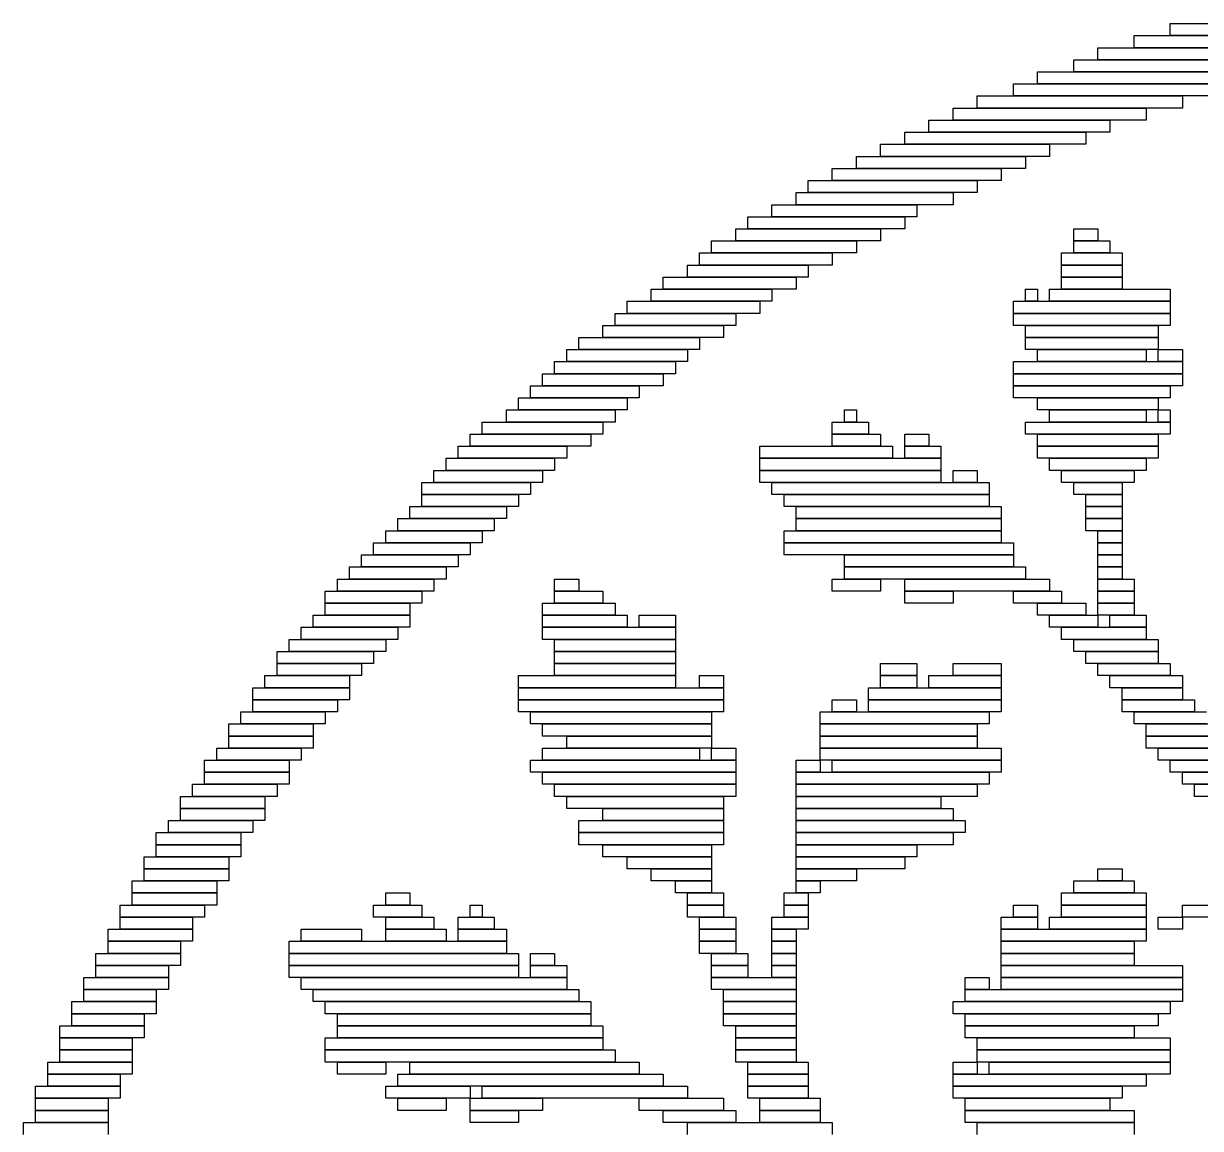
# Model space of a CAD drawing. Extents: x 28 to 995, y 169 to 891.
# Drawn here: x 375 to 472.5, y 370.5 to 462 of the extents above; entities that cross this region are included whole.
import ezdxf

# ---------------------------------------------------------------- set-up
doc = ezdxf.new("R2010")
doc.units = 0

msp = doc.modelspace()

# ---------------------------------------------------------------- linework, layer by layer
for p, q in [((470, 462), (505, 462)), ((470, 461), (470, 462)), ((467, 461), (494, 461)), ((467, 460), (467, 461)), ((505, 461), (470, 461)), ((464, 460), (488, 460)), ((464, 459), (464, 460)), ((494, 460), (467, 460)), ((462, 459), (483, 459)), ((462, 458), (462, 459)), ((488, 459), (464, 459)), ((459, 458), (479, 458)), ((459, 457), (459, 458)), ((483, 458), (462, 458)), ((457, 457), (475, 457)), ((457, 456), (457, 457)), ((479, 457), (459, 457)), ((454, 456), (471, 456)), ((454, 455), (454, 456)), ((475, 456), (457, 456)), ((471, 456), (471, 455)), ((452, 455), (468, 455)), ((452, 454), (452, 455)), ((471, 455), (454, 455)), ((468, 455), (468, 454)), ((450, 454), (465, 454)), ((450, 453), (450, 454)), ((468, 454), (452, 454)), ((465, 454), (465, 453)), ((448, 453), (463, 453)), ((448, 452), (448, 453)), ((465, 453), (450, 453)), ((463, 453), (463, 452)), ((446, 452), (460, 452)), ((446, 451), (446, 452)), ((463, 452), (448, 452)), ((460, 452), (460, 451)), ((444, 451), (458, 451)), ((444, 450), (444, 451)), ((460, 451), (446, 451)), ((458, 451), (458, 450)), ((442, 450), (456, 450)), ((442, 449), (442, 450)), ((458, 450), (444, 450)), ((456, 450), (456, 449)), ((440, 449), (454, 449)), ((440, 448), (440, 449)), ((456, 449), (442, 449)), ((454, 449), (454, 448)), ((439, 448), (452, 448)), ((439, 447), (439, 448)), ((454, 448), (440, 448)), ((452, 448), (452, 447)), ((437, 447), (449, 447)), ((437, 446), (437, 447)), ((452, 447), (439, 447)), ((449, 447), (449, 446)), ((435, 446), (448, 446)), ((435, 445), (435, 446)), ((449, 446), (437, 446)), ((448, 446), (448, 445)), ((434, 445), (446, 445)), ((434, 444), (434, 445)), ((448, 445), (435, 445)), ((446, 445), (446, 444)), ((462, 445), (464, 445)), ((462, 444), (462, 445)), ((464, 445), (464, 444)), ((432, 444), (444, 444)), ((432, 443), (432, 444)), ((446, 444), (434, 444)), ((444, 444), (444, 443)), ((464, 444), (462, 444)), ((462, 444), (465, 444)), ((462, 443), (462, 444)), ((465, 444), (465, 443)), ((431, 443), (442, 443)), ((431, 442), (431, 443)), ((444, 443), (432, 443)), ((442, 443), (442, 442)), ((461, 443), (466, 443)), ((461, 442), (461, 443)), ((465, 443), (462, 443)), ((466, 443), (466, 442)), ((430, 442), (440, 442)), ((430, 441), (430, 442)), ((442, 442), (431, 442)), ((440, 442), (440, 441)), ((466, 442), (461, 442)), ((461, 442), (466, 442)), ((461, 441), (461, 442)), ((466, 442), (466, 441)), ((428, 441), (439, 441)), ((428, 440), (428, 441)), ((440, 441), (430, 441)), ((439, 441), (439, 440)), ((466, 441), (461, 441)), ((461, 441), (466, 441)), ((461, 440), (461, 441)), ((466, 441), (466, 440)), ((427, 440), (437, 440)), ((427, 439), (427, 440)), ((439, 440), (428, 440)), ((437, 440), (437, 439)), ((458, 440), (459, 440)), ((458, 439), (458, 440)), ((459, 440), (459, 439)), ((460, 440), (470, 440)), ((460, 439), (460, 440)), ((466, 440), (461, 440)), ((470, 440), (470, 439)), ((425, 439), (436, 439)), ((425, 438), (425, 439)), ((437, 439), (427, 439)), ((436, 439), (436, 438)), ((457, 439), (470, 439)), ((457, 438), (457, 439)), ((459, 439), (458, 439)), ((470, 439), (460, 439)), ((470, 439), (470, 438)), ((424, 438), (434, 438)), ((424, 437), (424, 438)), ((436, 438), (425, 438)), ((434, 438), (434, 437)), ((470, 438), (457, 438)), ((457, 438), (470, 438)), ((457, 437), (457, 438)), ((470, 438), (470, 437)), ((423, 437), (433, 437)), ((423, 436), (423, 437)), ((434, 437), (424, 437)), ((433, 437), (433, 436)), ((470, 437), (457, 437)), ((458, 437), (469, 437)), ((458, 436), (458, 437)), ((469, 437), (469, 436)), ((421, 436), (431, 436)), ((421, 435), (421, 436)), ((433, 436), (423, 436)), ((431, 436), (431, 435)), ((469, 436), (458, 436)), ((458, 436), (469, 436)), ((458, 435), (458, 436)), ((469, 436), (469, 435)), ((420, 435), (430, 435)), ((420, 434), (420, 435)), ((431, 435), (421, 435)), ((430, 435), (430, 434)), ((469, 435), (458, 435)), ((459, 435), (468, 435)), ((459, 434), (459, 435)), ((468, 435), (468, 434)), ((469, 435), (471, 435)), ((469, 434), (469, 435)), ((471, 435), (471, 434)), ((419, 434), (429, 434)), ((419, 433), (419, 434)), ((430, 434), (420, 434)), ((429, 434), (429, 433)), ((457, 434), (471, 434)), ((457, 433), (457, 434)), ((468, 434), (459, 434)), ((471, 434), (469, 434)), ((471, 434), (471, 433)), ((418, 433), (428, 433)), ((418, 432), (418, 433)), ((429, 433), (419, 433)), ((428, 433), (428, 432)), ((471, 433), (457, 433)), ((457, 433), (471, 433)), ((457, 432), (457, 433)), ((471, 433), (471, 432)), ((417, 432), (426, 432)), ((417, 431), (417, 432)), ((428, 432), (418, 432)), ((426, 432), (426, 431)), ((471, 432), (457, 432)), ((457, 432), (470, 432)), ((457, 431), (457, 432)), ((470, 432), (470, 431)), ((416, 431), (425, 431)), ((416, 430), (416, 431)), ((426, 431), (417, 431)), ((425, 431), (425, 430)), ((470, 431), (457, 431)), ((459, 431), (469, 431)), ((459, 430), (459, 431)), ((469, 431), (469, 430)), ((415, 430), (424, 430)), ((415, 429), (415, 430)), ((425, 430), (416, 430)), ((424, 430), (424, 429)), ((443, 430), (444, 430)), ((443, 429), (443, 430)), ((444, 430), (444, 429)), ((469, 430), (459, 430)), ((460, 430), (468, 430)), ((460, 429), (460, 430)), ((468, 430), (468, 429)), ((469, 430), (470, 430)), ((469, 429), (469, 430)), ((470, 430), (470, 429)), ((413, 429), (423, 429)), ((413, 428), (413, 429)), ((424, 429), (415, 429)), ((423, 429), (423, 428)), ((442, 429), (445, 429)), ((442, 428), (442, 429)), ((444, 429), (443, 429)), ((445, 429), (445, 428)), ((458, 429), (470, 429)), ((458, 428), (458, 429)), ((468, 429), (460, 429)), ((470, 429), (469, 429)), ((470, 429), (470, 428)), ((412, 428), (422, 428)), ((412, 427), (412, 428)), ((423, 428), (413, 428)), ((422, 428), (422, 427)), ((445, 428), (442, 428)), ((442, 428), (446, 428)), ((442, 427), (442, 428)), ((446, 428), (446, 427)), ((448, 428), (450, 428)), ((448, 427), (448, 428)), ((450, 428), (450, 427)), ((470, 428), (458, 428)), ((459, 428), (469, 428)), ((459, 427), (459, 428)), ((469, 428), (469, 427)), ((411, 427), (420, 427)), ((411, 426), (411, 427)), ((422, 427), (412, 427)), ((420, 427), (420, 426)), ((436, 427), (447, 427)), ((436, 426), (436, 427)), ((446, 427), (442, 427)), ((447, 427), (447, 426)), ((450, 427), (448, 427)), ((448, 427), (451, 427)), ((448, 426), (448, 427)), ((451, 427), (451, 426)), ((469, 427), (459, 427)), ((459, 427), (469, 427)), ((459, 426), (459, 427)), ((469, 427), (469, 426)), ((410, 426), (419, 426)), ((410, 425), (410, 426)), ((420, 426), (411, 426)), ((419, 426), (419, 425)), ((447, 426), (436, 426)), ((436, 426), (451, 426)), ((436, 425), (436, 426)), ((451, 426), (448, 426)), ((451, 426), (451, 425)), ((469, 426), (459, 426)), ((460, 426), (468, 426)), ((460, 425), (460, 426)), ((468, 426), (468, 425)), ((409, 425), (418, 425)), ((409, 424), (409, 425)), ((419, 425), (410, 425)), ((418, 425), (418, 424)), ((451, 425), (436, 425)), ((436, 425), (451, 425)), ((436, 424), (436, 425)), ((451, 425), (451, 424)), ((452, 425), (454, 425)), ((452, 424), (452, 425)), ((454, 425), (454, 424)), ((468, 425), (460, 425)), ((461, 425), (467, 425)), ((461, 424), (461, 425)), ((467, 425), (467, 424)), ((408, 424), (417, 424)), ((408, 423), (408, 424)), ((418, 424), (409, 424)), ((417, 424), (417, 423)), ((451, 424), (436, 424)), ((437, 424), (455, 424)), ((437, 423), (437, 424)), ((454, 424), (452, 424)), ((455, 424), (455, 423)), ((467, 424), (461, 424)), ((462, 424), (466, 424)), ((462, 423), (462, 424)), ((466, 424), (466, 423)), ((417, 423), (408, 423)), ((408, 423), (416, 423)), ((408, 422), (408, 423)), ((416, 423), (416, 422)), ((455, 423), (437, 423)), ((438, 423), (455, 423)), ((438, 422), (438, 423)), ((455, 423), (455, 422)), ((466, 423), (462, 423)), ((463, 423), (466, 423)), ((463, 422), (463, 423)), ((466, 423), (466, 422)), ((407, 422), (415, 422)), ((407, 421), (407, 422)), ((416, 422), (408, 422)), ((415, 422), (415, 421)), ((455, 422), (438, 422)), ((439, 422), (456, 422)), ((439, 421), (439, 422)), ((456, 422), (456, 421)), ((466, 422), (463, 422)), ((463, 422), (466, 422)), ((463, 421), (463, 422)), ((466, 422), (466, 421)), ((406, 421), (414, 421)), ((406, 420), (406, 421)), ((415, 421), (407, 421)), ((414, 421), (414, 420)), ((456, 421), (439, 421)), ((439, 421), (456, 421)), ((439, 420), (439, 421)), ((456, 421), (456, 420)), ((466, 421), (463, 421)), ((463, 421), (466, 421)), ((463, 420), (463, 421)), ((466, 421), (466, 420)), ((405, 420), (413, 420)), ((405, 419), (405, 420)), ((414, 420), (406, 420)), ((413, 420), (413, 419)), ((438, 420), (456, 420)), ((438, 419), (438, 420)), ((456, 420), (439, 420)), ((456, 420), (456, 419)), ((466, 420), (463, 420)), ((464, 420), (466, 420)), ((464, 419), (464, 420)), ((466, 420), (466, 419)), ((404, 419), (412, 419)), ((404, 418), (404, 419)), ((413, 419), (405, 419)), ((412, 419), (412, 418)), ((456, 419), (438, 419)), ((438, 419), (457, 419)), ((438, 418), (438, 419)), ((457, 419), (457, 418)), ((466, 419), (464, 419)), ((464, 419), (466, 419)), ((464, 418), (464, 419)), ((466, 419), (466, 418)), ((403, 418), (411, 418)), ((403, 417), (403, 418)), ((412, 418), (404, 418)), ((411, 418), (411, 417)), ((457, 418), (438, 418)), ((443, 418), (457, 418)), ((443, 417), (443, 418)), ((457, 418), (457, 417)), ((466, 418), (464, 418)), ((464, 418), (466, 418)), ((464, 417), (464, 418)), ((466, 418), (466, 417)), ((402, 417), (410, 417)), ((402, 416), (402, 417)), ((411, 417), (403, 417)), ((410, 417), (410, 416)), ((457, 417), (443, 417)), ((443, 417), (458, 417)), ((443, 416), (443, 417)), ((458, 417), (458, 416)), ((466, 417), (464, 417)), ((464, 417), (466, 417)), ((464, 416), (464, 417)), ((466, 417), (466, 416)), ((401, 416), (409, 416)), ((401, 415), (401, 416)), ((410, 416), (402, 416)), ((409, 416), (409, 415)), ((419, 416), (421, 416)), ((419, 415), (419, 416)), ((421, 416), (421, 415)), ((442, 416), (446, 416)), ((442, 415), (442, 416)), ((458, 416), (443, 416)), ((446, 416), (446, 415)), ((448, 416), (460, 416)), ((448, 415), (448, 416)), ((460, 416), (460, 415)), ((466, 416), (464, 416)), ((464, 416), (467, 416)), ((464, 415), (464, 416)), ((467, 416), (467, 415)), ((400, 415), (408, 415)), ((400, 414), (400, 415)), ((409, 415), (401, 415)), ((408, 415), (408, 414)), ((421, 415), (419, 415)), ((419, 415), (423, 415)), ((419, 414), (419, 415)), ((423, 415), (423, 414)), ((446, 415), (442, 415)), ((460, 415), (448, 415)), ((448, 415), (452, 415)), ((448, 414), (448, 415)), ((452, 415), (452, 414)), ((457, 415), (461, 415)), ((457, 414), (457, 415)), ((461, 415), (461, 414)), ((467, 415), (464, 415)), ((464, 415), (467, 415)), ((464, 414), (464, 415)), ((467, 415), (467, 414)), ((408, 414), (400, 414)), ((400, 414), (407, 414)), ((400, 413), (400, 414)), ((407, 414), (407, 413)), ((418, 414), (424, 414)), ((418, 413), (418, 414)), ((423, 414), (419, 414)), ((424, 414), (424, 413)), ((452, 414), (448, 414)), ((461, 414), (457, 414)), ((459, 414), (463, 414)), ((459, 413), (459, 414)), ((463, 414), (463, 413)), ((467, 414), (464, 414)), ((464, 414), (467, 414)), ((464, 413), (464, 414)), ((467, 414), (467, 413)), ((399, 413), (407, 413)), ((399, 412), (399, 413)), ((407, 413), (400, 413)), ((407, 413), (407, 412)), ((424, 413), (418, 413)), ((418, 413), (425, 413)), ((418, 412), (418, 413)), ((425, 413), (425, 412)), ((426, 413), (429, 413)), ((426, 412), (426, 413)), ((429, 413), (429, 412)), ((463, 413), (459, 413)), ((460, 413), (464, 413)), ((460, 412), (460, 413)), ((467, 413), (464, 413)), ((464, 413), (464, 412)), ((465, 413), (468, 413)), ((465, 412), (465, 413)), ((468, 413), (468, 412)), ((398, 412), (406, 412)), ((398, 411), (398, 412)), ((407, 412), (399, 412)), ((406, 412), (406, 411)), ((425, 412), (418, 412)), ((418, 412), (429, 412)), ((418, 411), (418, 412)), ((429, 412), (426, 412)), ((429, 412), (429, 411)), ((464, 412), (460, 412)), ((461, 412), (468, 412)), ((461, 411), (461, 412)), ((468, 412), (465, 412)), ((468, 412), (468, 411)), ((397, 411), (405, 411)), ((397, 410), (397, 411)), ((406, 411), (398, 411)), ((405, 411), (405, 410)), ((429, 411), (418, 411)), ((419, 411), (429, 411)), ((419, 410), (419, 411)), ((429, 411), (429, 410)), ((468, 411), (461, 411)), ((462, 411), (469, 411)), ((462, 410), (462, 411)), ((469, 411), (469, 410)), ((396, 410), (404, 410)), ((396, 409), (396, 410)), ((405, 410), (397, 410)), ((404, 410), (404, 409)), ((429, 410), (419, 410)), ((419, 410), (429, 410)), ((419, 409), (419, 410)), ((429, 410), (429, 409)), ((469, 410), (462, 410)), ((463, 410), (469, 410)), ((463, 409), (463, 410)), ((469, 410), (469, 409)), ((404, 409), (396, 409)), ((396, 409), (403, 409)), ((396, 408), (396, 409)), ((403, 409), (403, 408)), ((429, 409), (419, 409)), ((419, 409), (429, 409)), ((419, 408), (419, 409)), ((429, 409), (429, 408)), ((446, 409), (449, 409)), ((446, 408), (446, 409)), ((449, 409), (449, 408)), ((452, 409), (456, 409)), ((452, 408), (452, 409)), ((456, 409), (456, 408)), ((469, 409), (463, 409)), ((464, 409), (470, 409)), ((464, 408), (464, 409)), ((470, 409), (470, 408)), ((395, 408), (402, 408)), ((395, 407), (395, 408)), ((403, 408), (396, 408)), ((402, 408), (402, 407)), ((416, 408), (429, 408)), ((416, 407), (416, 408)), ((429, 408), (419, 408)), ((429, 408), (429, 407)), ((431, 408), (433, 408)), ((431, 407), (431, 408)), ((433, 408), (433, 407)), ((449, 408), (446, 408)), ((446, 408), (449, 408)), ((446, 407), (446, 408)), ((449, 408), (449, 407)), ((450, 408), (456, 408)), ((450, 407), (450, 408)), ((456, 408), (452, 408)), ((456, 408), (456, 407)), ((470, 408), (464, 408)), ((465, 408), (471, 408)), ((465, 407), (465, 408)), ((471, 408), (471, 407)), ((394, 407), (402, 407)), ((394, 406), (394, 407)), ((402, 407), (395, 407)), ((402, 407), (402, 406)), ((429, 407), (416, 407)), ((416, 407), (433, 407)), ((416, 406), (416, 407)), ((433, 407), (431, 407)), ((433, 407), (433, 406)), ((445, 407), (456, 407)), ((445, 406), (445, 407)), ((449, 407), (446, 407)), ((456, 407), (450, 407)), ((456, 407), (456, 406)), ((471, 407), (465, 407)), ((466, 407), (471, 407)), ((466, 406), (466, 407)), ((471, 407), (471, 406)), ((402, 406), (394, 406)), ((394, 406), (401, 406)), ((394, 405), (394, 406)), ((401, 406), (401, 405)), ((433, 406), (416, 406)), ((416, 406), (433, 406)), ((416, 405), (416, 406)), ((433, 406), (433, 405)), ((442, 406), (444, 406)), ((442, 405), (442, 406)), ((444, 406), (444, 405)), ((456, 406), (445, 406)), ((445, 406), (456, 406)), ((445, 405), (445, 406)), ((456, 406), (456, 405)), ((471, 406), (466, 406)), ((466, 406), (472, 406)), ((466, 405), (466, 406)), ((472, 406), (472, 405)), ((393, 405), (400, 405)), ((393, 404), (393, 405)), ((401, 405), (394, 405)), ((400, 405), (400, 404)), ((433, 405), (416, 405)), ((417, 405), (432, 405)), ((417, 404), (417, 405)), ((432, 405), (432, 404)), ((441, 405), (455, 405)), ((441, 404), (441, 405)), ((444, 405), (442, 405)), ((456, 405), (445, 405)), ((455, 405), (455, 404)), ((472, 405), (466, 405)), ((467, 405), (473, 405)), ((467, 404), (467, 405)), ((392, 404), (399, 404)), ((392, 403), (392, 404)), ((400, 404), (393, 404)), ((399, 404), (399, 403)), ((432, 404), (417, 404)), ((418, 404), (432, 404)), ((418, 403), (418, 404)), ((432, 404), (432, 403)), ((455, 404), (441, 404)), ((441, 404), (454, 404)), ((441, 403), (441, 404)), ((454, 404), (454, 403)), ((473, 404), (467, 404)), ((468, 404), (474, 404)), ((468, 403), (468, 404)), ((399, 403), (392, 403)), ((392, 403), (399, 403)), ((392, 402), (392, 403)), ((399, 403), (399, 402)), ((432, 403), (418, 403)), ((420, 403), (432, 403)), ((420, 402), (420, 403)), ((432, 403), (432, 402)), ((454, 403), (441, 403)), ((441, 403), (454, 403)), ((441, 402), (441, 403)), ((454, 403), (454, 402)), ((474, 403), (468, 403)), ((468, 403), (475, 403)), ((468, 402), (468, 403)), ((391, 402), (398, 402)), ((391, 401), (391, 402)), ((399, 402), (392, 402)), ((398, 402), (398, 401)), ((418, 402), (431, 402)), ((418, 401), (418, 402)), ((432, 402), (420, 402)), ((431, 402), (431, 401)), ((432, 402), (434, 402)), ((432, 401), (432, 402)), ((434, 402), (434, 401)), ((454, 402), (441, 402)), ((441, 402), (456, 402)), ((441, 401), (441, 402)), ((456, 402), (456, 401)), ((475, 402), (468, 402)), ((469, 402), (476, 402)), ((469, 401), (469, 402)), ((390, 401), (397, 401)), ((390, 400), (390, 401)), ((398, 401), (391, 401)), ((397, 401), (397, 400)), ((417, 401), (434, 401)), ((417, 400), (417, 401)), ((431, 401), (418, 401)), ((434, 401), (432, 401)), ((434, 401), (434, 400)), ((439, 401), (441, 401)), ((439, 400), (439, 401)), ((456, 401), (441, 401)), ((441, 401), (441, 400)), ((442, 401), (456, 401)), ((442, 400), (442, 401)), ((456, 401), (456, 400)), ((476, 401), (469, 401)), ((470, 401), (480, 401)), ((470, 400), (470, 401)), ((397, 400), (390, 400)), ((390, 400), (397, 400)), ((390, 399), (390, 400)), ((397, 400), (397, 399)), ((434, 400), (417, 400)), ((418, 400), (434, 400)), ((418, 399), (418, 400)), ((434, 400), (434, 399)), ((441, 400), (439, 400)), ((439, 400), (455, 400)), ((439, 399), (439, 400)), ((456, 400), (442, 400)), ((455, 400), (455, 399)), ((480, 400), (470, 400)), ((471, 400), (481, 400)), ((471, 399), (471, 400)), ((389, 399), (396, 399)), ((389, 398), (389, 399)), ((397, 399), (390, 399)), ((396, 399), (396, 398)), ((434, 399), (418, 399)), ((419, 399), (434, 399)), ((419, 398), (419, 399)), ((434, 399), (434, 398)), ((455, 399), (439, 399)), ((439, 399), (454, 399)), ((439, 398), (439, 399)), ((454, 399), (454, 398)), ((481, 399), (471, 399)), ((472, 399), (482, 399)), ((472, 398), (472, 399)), ((388, 398), (395, 398)), ((388, 397), (388, 398)), ((396, 398), (389, 398)), ((395, 398), (395, 397)), ((434, 398), (419, 398)), ((420, 398), (433, 398)), ((420, 397), (420, 398)), ((433, 398), (433, 397)), ((454, 398), (439, 398)), ((439, 398), (451, 398)), ((439, 397), (439, 398)), ((451, 398), (451, 397)), ((482, 398), (472, 398)), ((395, 397), (388, 397)), ((388, 397), (395, 397)), ((388, 396), (388, 397)), ((395, 397), (395, 396)), ((433, 397), (420, 397)), ((423, 397), (433, 397)), ((423, 396), (423, 397)), ((433, 397), (433, 396)), ((451, 397), (439, 397)), ((439, 397), (452, 397)), ((439, 396), (439, 397)), ((452, 397), (452, 396)), ((387, 396), (394, 396)), ((387, 395), (387, 396)), ((395, 396), (388, 396)), ((394, 396), (394, 395)), ((421, 396), (433, 396)), ((421, 395), (421, 396)), ((433, 396), (423, 396)), ((433, 396), (433, 395)), ((452, 396), (439, 396)), ((439, 396), (453, 396)), ((439, 395), (439, 396)), ((453, 396), (453, 395)), ((386, 395), (393, 395)), ((386, 394), (386, 395)), ((394, 395), (387, 395)), ((393, 395), (393, 394)), ((433, 395), (421, 395)), ((421, 395), (433, 395)), ((421, 394), (421, 395)), ((433, 395), (433, 394)), ((453, 395), (439, 395)), ((439, 395), (452, 395)), ((439, 394), (439, 395)), ((452, 395), (452, 394)), ((393, 394), (386, 394)), ((386, 394), (393, 394)), ((386, 393), (386, 394)), ((393, 394), (393, 393)), ((433, 394), (421, 394)), ((423, 394), (432, 394)), ((423, 393), (423, 394)), ((432, 394), (432, 393)), ((452, 394), (439, 394)), ((439, 394), (449, 394)), ((439, 393), (439, 394)), ((449, 394), (449, 393)), ((385, 393), (392, 393)), ((385, 392), (385, 393)), ((393, 393), (386, 393)), ((392, 393), (392, 392)), ((432, 393), (423, 393)), ((425, 393), (432, 393)), ((425, 392), (425, 393)), ((432, 393), (432, 392)), ((449, 393), (439, 393)), ((439, 393), (448, 393)), ((439, 392), (439, 393)), ((448, 393), (448, 392)), ((392, 392), (385, 392)), ((385, 392), (392, 392)), ((385, 391), (385, 392)), ((392, 392), (392, 391)), ((432, 392), (425, 392)), ((427, 392), (432, 392)), ((427, 391), (427, 392)), ((432, 392), (432, 391)), ((448, 392), (439, 392)), ((439, 392), (444, 392)), ((439, 391), (439, 392)), ((444, 392), (444, 391)), ((464, 392), (466, 392)), ((464, 391), (464, 392)), ((466, 392), (466, 391)), ((384, 391), (391, 391)), ((384, 390), (384, 391)), ((392, 391), (385, 391)), ((391, 391), (391, 390)), ((432, 391), (427, 391)), ((429, 391), (432, 391)), ((429, 390), (429, 391)), ((432, 391), (432, 390)), ((444, 391), (439, 391)), ((439, 391), (441, 391)), ((439, 390), (439, 391)), ((441, 391), (441, 390)), ((462, 391), (467, 391)), ((462, 390), (462, 391)), ((466, 391), (464, 391)), ((467, 391), (467, 390)), ((391, 390), (384, 390)), ((384, 390), (391, 390)), ((384, 389), (384, 390)), ((391, 390), (391, 389)), ((405, 390), (407, 390)), ((405, 389), (405, 390)), ((407, 390), (407, 389)), ((432, 390), (429, 390)), ((430, 390), (433, 390)), ((430, 389), (430, 390)), ((433, 390), (433, 389)), ((438, 390), (440, 390)), ((438, 389), (438, 390)), ((441, 390), (439, 390)), ((440, 390), (440, 389)), ((461, 390), (468, 390)), ((461, 389), (461, 390)), ((467, 390), (462, 390)), ((468, 390), (468, 389)), ((383, 389), (390, 389)), ((383, 388), (383, 389)), ((391, 389), (384, 389)), ((390, 389), (390, 388)), ((404, 389), (408, 389)), ((404, 388), (404, 389)), ((407, 389), (405, 389)), ((408, 389), (408, 388)), ((412, 389), (413, 389)), ((412, 388), (412, 389)), ((413, 389), (413, 388)), ((433, 389), (430, 389)), ((430, 389), (433, 389)), ((430, 388), (430, 389)), ((433, 389), (433, 388)), ((440, 389), (438, 389)), ((438, 389), (440, 389)), ((438, 388), (438, 389)), ((440, 389), (440, 388)), ((457, 389), (459, 389)), ((457, 388), (457, 389)), ((459, 389), (459, 388)), ((468, 389), (461, 389)), ((461, 389), (468, 389)), ((461, 388), (461, 389)), ((468, 389), (468, 388)), ((471, 389), (496, 389)), ((471, 388), (471, 389)), ((390, 388), (383, 388)), ((383, 388), (389, 388)), ((383, 387), (383, 388)), ((389, 388), (389, 387)), ((408, 388), (404, 388)), ((405, 388), (409, 388)), ((405, 387), (405, 388)), ((409, 388), (409, 387)), ((411, 388), (414, 388)), ((411, 387), (411, 388)), ((413, 388), (412, 388)), ((414, 388), (414, 387)), ((433, 388), (430, 388)), ((431, 388), (434, 388)), ((431, 387), (431, 388)), ((434, 388), (434, 387)), ((437, 388), (440, 388)), ((437, 387), (437, 388)), ((440, 388), (438, 388)), ((440, 388), (440, 387)), ((456, 388), (459, 388)), ((456, 387), (456, 388)), ((459, 388), (457, 388)), ((459, 388), (459, 387)), ((460, 388), (468, 388)), ((460, 387), (460, 388)), ((468, 388), (461, 388)), ((468, 388), (468, 387)), ((469, 388), (471, 388)), ((469, 387), (469, 388)), ((496, 388), (471, 388)), ((471, 388), (471, 387)), ((382, 387), (389, 387)), ((382, 386), (382, 387)), ((389, 387), (383, 387)), ((389, 387), (389, 386)), ((398, 387), (403, 387)), ((398, 386), (398, 387)), ((403, 387), (403, 386)), ((409, 387), (405, 387)), ((405, 387), (410, 387)), ((405, 386), (405, 387)), ((410, 387), (410, 386)), ((414, 387), (411, 387)), ((411, 387), (415, 387)), ((411, 386), (411, 387)), ((415, 387), (415, 386)), ((434, 387), (431, 387)), ((431, 387), (434, 387)), ((431, 386), (431, 387)), ((434, 387), (434, 386)), ((440, 387), (437, 387)), ((437, 387), (439, 387)), ((437, 386), (437, 387)), ((439, 387), (439, 386)), ((459, 387), (456, 387)), ((456, 387), (468, 387)), ((456, 386), (456, 387)), ((468, 387), (460, 387)), ((468, 387), (468, 386)), ((471, 387), (469, 387)), ((389, 386), (382, 386)), ((382, 386), (388, 386)), ((382, 385), (382, 386)), ((388, 386), (388, 385)), ((397, 386), (415, 386)), ((397, 385), (397, 386)), ((403, 386), (398, 386)), ((410, 386), (405, 386)), ((415, 386), (411, 386)), ((415, 386), (415, 385)), ((434, 386), (431, 386)), ((431, 386), (434, 386)), ((431, 385), (431, 386)), ((434, 386), (434, 385)), ((439, 386), (437, 386)), ((437, 386), (439, 386)), ((437, 385), (437, 386)), ((439, 386), (439, 385)), ((468, 386), (456, 386)), ((456, 386), (467, 386)), ((456, 385), (456, 386)), ((467, 386), (467, 385)), ((381, 385), (388, 385)), ((381, 384), (381, 385)), ((388, 385), (382, 385)), ((388, 385), (388, 384)), ((415, 385), (397, 385)), ((397, 385), (416, 385)), ((397, 384), (397, 385)), ((416, 385), (416, 384)), ((417, 385), (419, 385)), ((417, 384), (417, 385)), ((419, 385), (419, 384)), ((434, 385), (431, 385)), ((432, 385), (435, 385)), ((432, 384), (432, 385)), ((435, 385), (435, 384)), ((439, 385), (437, 385)), ((437, 385), (439, 385)), ((437, 384), (437, 385)), ((439, 385), (439, 384)), ((467, 385), (456, 385)), ((456, 385), (467, 385)), ((456, 384), (456, 385)), ((467, 385), (467, 384)), ((388, 384), (381, 384)), ((381, 384), (387, 384)), ((381, 383), (381, 384)), ((387, 384), (387, 383)), ((416, 384), (397, 384)), ((397, 384), (416, 384)), ((397, 383), (397, 384)), ((416, 384), (416, 383)), ((419, 384), (417, 384)), ((417, 384), (420, 384)), ((417, 383), (417, 384)), ((420, 384), (420, 383)), ((435, 384), (432, 384)), ((432, 384), (435, 384)), ((432, 383), (432, 384)), ((435, 384), (435, 383)), ((439, 384), (437, 384)), ((437, 384), (439, 384)), ((437, 383), (437, 384)), ((439, 384), (439, 383)), ((467, 384), (456, 384)), ((456, 384), (471, 384)), ((456, 383), (456, 384)), ((471, 384), (471, 383)), ((380, 383), (387, 383)), ((380, 382), (380, 383)), ((387, 383), (381, 383)), ((387, 383), (387, 382)), ((416, 383), (397, 383)), ((398, 383), (420, 383)), ((398, 382), (398, 383)), ((420, 383), (417, 383)), ((420, 383), (420, 382)), ((435, 383), (432, 383)), ((432, 383), (439, 383)), ((432, 382), (432, 383)), ((439, 383), (437, 383)), ((439, 383), (439, 382)), ((453, 383), (455, 383)), ((453, 382), (453, 383)), ((455, 383), (455, 382)), ((471, 383), (456, 383)), ((456, 383), (471, 383)), ((456, 382), (456, 383)), ((471, 383), (471, 382)), ((387, 382), (380, 382)), ((380, 382), (386, 382)), ((380, 381), (380, 382)), ((386, 382), (386, 381)), ((420, 382), (398, 382)), ((399, 382), (421, 382)), ((399, 381), (399, 382)), ((421, 382), (421, 381)), ((439, 382), (432, 382)), ((433, 382), (439, 382)), ((433, 381), (433, 382)), ((439, 382), (439, 381)), ((455, 382), (453, 382)), ((453, 382), (471, 382)), ((453, 381), (453, 382)), ((471, 382), (456, 382)), ((471, 382), (471, 381)), ((379, 381), (386, 381)), ((379, 380), (379, 381)), ((386, 381), (380, 381)), ((386, 381), (386, 380)), ((421, 381), (399, 381)), ((400, 381), (422, 381)), ((400, 380), (400, 381)), ((422, 381), (422, 380)), ((439, 381), (433, 381)), ((433, 381), (439, 381)), ((433, 380), (433, 381)), ((439, 381), (439, 380)), ((452, 381), (470, 381)), ((452, 380), (452, 381)), ((471, 381), (453, 381)), ((470, 381), (470, 380)), ((386, 380), (379, 380)), ((379, 380), (385, 380)), ((379, 379), (379, 380)), ((385, 380), (385, 379)), ((422, 380), (400, 380)), ((401, 380), (422, 380)), ((401, 379), (401, 380)), ((422, 380), (422, 379)), ((439, 380), (433, 380)), ((433, 380), (439, 380)), ((433, 379), (433, 380)), ((439, 380), (439, 379)), ((470, 380), (452, 380)), ((453, 380), (469, 380)), ((453, 379), (453, 380)), ((469, 380), (469, 379)), ((378, 379), (385, 379)), ((378, 378), (378, 379)), ((385, 379), (379, 379)), ((385, 379), (385, 378)), ((422, 379), (401, 379)), ((401, 379), (423, 379)), ((401, 378), (401, 379)), ((423, 379), (423, 378)), ((439, 379), (433, 379)), ((434, 379), (439, 379)), ((434, 378), (434, 379)), ((439, 379), (439, 378)), ((469, 379), (453, 379)), ((453, 379), (467, 379)), ((453, 378), (453, 379)), ((467, 379), (467, 378)), ((385, 378), (378, 378)), ((378, 378), (384, 378)), ((378, 377), (378, 378)), ((384, 378), (384, 377)), ((400, 378), (423, 378)), ((400, 377), (400, 378)), ((423, 378), (401, 378)), ((423, 378), (423, 377)), ((439, 378), (434, 378)), ((434, 378), (439, 378)), ((434, 377), (434, 378)), ((439, 378), (439, 377)), ((467, 378), (453, 378)), ((454, 378), (470, 378)), ((454, 377), (454, 378)), ((470, 378), (470, 377)), ((384, 377), (378, 377)), ((378, 377), (384, 377)), ((378, 376), (378, 377)), ((384, 377), (384, 376)), ((423, 377), (400, 377)), ((400, 377), (424, 377)), ((400, 376), (400, 377)), ((424, 377), (424, 376)), ((439, 377), (434, 377)), ((434, 377), (439, 377)), ((434, 376), (434, 377)), ((439, 377), (439, 376)), ((470, 377), (454, 377)), ((454, 377), (470, 377)), ((454, 376), (454, 377)), ((470, 377), (470, 376)), ((377, 376), (384, 376)), ((377, 375), (377, 376)), ((384, 376), (378, 376)), ((384, 376), (384, 375)), ((424, 376), (400, 376)), ((401, 376), (405, 376)), ((401, 375), (401, 376)), ((405, 376), (405, 375)), ((407, 376), (426, 376)), ((407, 375), (407, 376)), ((426, 376), (426, 375)), ((439, 376), (434, 376)), ((435, 376), (440, 376)), ((435, 375), (435, 376)), ((440, 376), (440, 375)), ((452, 376), (454, 376)), ((452, 375), (452, 376)), ((470, 376), (454, 376)), ((454, 376), (454, 375)), ((455, 376), (470, 376)), ((455, 375), (455, 376)), ((470, 376), (470, 375)), ((384, 375), (377, 375)), ((377, 375), (383, 375)), ((377, 374), (377, 375)), ((383, 375), (383, 374)), ((405, 375), (401, 375)), ((406, 375), (428, 375)), ((406, 374), (406, 375)), ((426, 375), (407, 375)), ((428, 375), (428, 374)), ((440, 375), (435, 375)), ((435, 375), (440, 375)), ((435, 374), (435, 375)), ((440, 375), (440, 374)), ((454, 375), (452, 375)), ((452, 375), (468, 375)), ((452, 374), (452, 375)), ((470, 375), (455, 375)), ((468, 375), (468, 374)), ((376, 374), (383, 374)), ((376, 373), (376, 374)), ((383, 374), (377, 374)), ((383, 374), (383, 373)), ((405, 374), (412, 374)), ((405, 373), (405, 374)), ((428, 374), (406, 374)), ((412, 374), (412, 373)), ((413, 374), (430, 374)), ((413, 373), (413, 374)), ((430, 374), (430, 373)), ((440, 374), (435, 374)), ((435, 374), (440, 374)), ((435, 373), (435, 374)), ((440, 374), (440, 373)), ((468, 374), (452, 374)), ((452, 374), (466, 374)), ((452, 373), (452, 374)), ((466, 374), (466, 373)), ((383, 373), (376, 373)), ((376, 373), (382, 373)), ((376, 372), (376, 373)), ((382, 373), (382, 372)), ((412, 373), (405, 373)), ((406, 373), (410, 373)), ((406, 372), (406, 373)), ((410, 373), (410, 372)), ((412, 373), (418, 373)), ((412, 372), (412, 373)), ((430, 373), (413, 373)), ((418, 373), (418, 372)), ((426, 373), (433, 373)), ((426, 372), (426, 373)), ((433, 373), (433, 372)), ((440, 373), (435, 373)), ((436, 373), (441, 373)), ((436, 372), (436, 373)), ((441, 373), (441, 372)), ((466, 373), (452, 373)), ((453, 373), (465, 373)), ((453, 372), (453, 373)), ((465, 373), (465, 372)), ((382, 372), (376, 372)), ((376, 372), (382, 372)), ((376, 371), (376, 372)), ((382, 372), (382, 371)), ((410, 372), (406, 372)), ((418, 372), (412, 372)), ((412, 372), (416, 372)), ((412, 371), (412, 372)), ((416, 372), (416, 371)), ((433, 372), (426, 372)), ((428, 372), (434, 372)), ((428, 371), (428, 372)), ((434, 372), (434, 371)), ((441, 372), (436, 372)), ((436, 372), (441, 372)), ((436, 371), (436, 372)), ((441, 372), (441, 371)), ((465, 372), (453, 372)), ((453, 372), (467, 372)), ((453, 371), (453, 372)), ((467, 372), (467, 371)), ((375, 371), (382, 371)), ((375, 370), (375, 371)), ((382, 371), (376, 371)), ((382, 371), (382, 370)), ((416, 371), (412, 371)), ((434, 371), (428, 371)), ((430, 371), (442, 371)), ((430, 370), (430, 371)), ((441, 371), (436, 371)), ((442, 371), (442, 370)), ((467, 371), (453, 371)), ((454, 371), (467, 371)), ((454, 370), (454, 371)), ((467, 371), (467, 370))]:
    msp.add_line(p, q)

doc.saveas('drawing.dxf')
